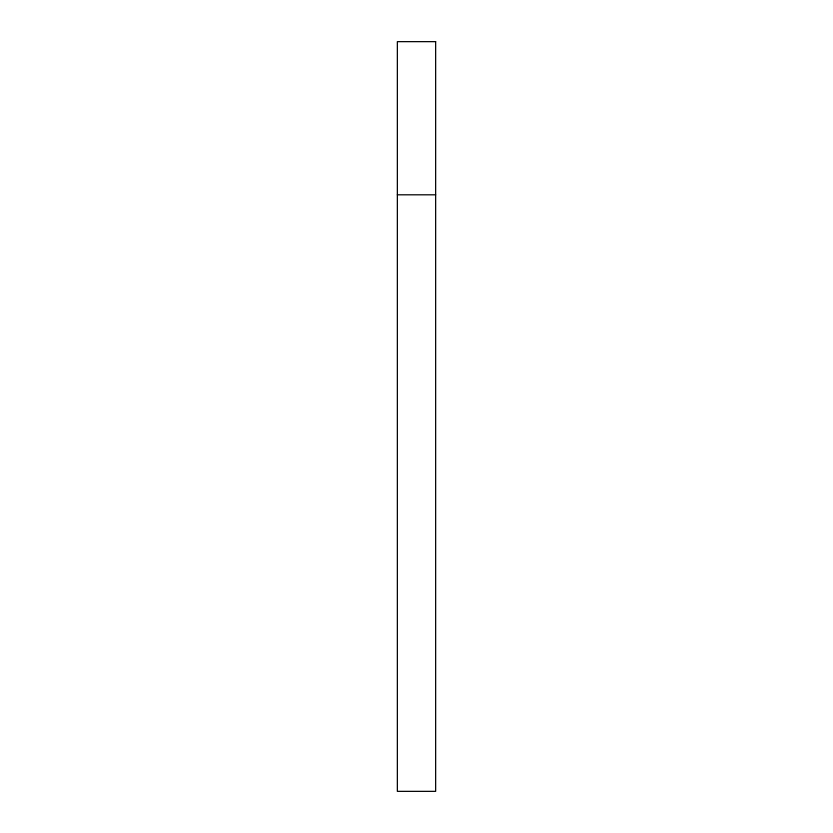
<?xml version="1.0" encoding="UTF-8"?>
<svg xmlns="http://www.w3.org/2000/svg" width="833" height="833" viewBox="0 0 833 833"><rect width="100%" height="100%" fill="white"/><g stroke="black" fill="none" stroke-linecap="round" stroke-linejoin="round"><path stroke-width="1.25" d="M397.351 194.807L435.649 194.807M435.649 41.65L397.351 41.65L397.351 791.35L435.649 791.35L435.649 41.65"/></g></svg>
